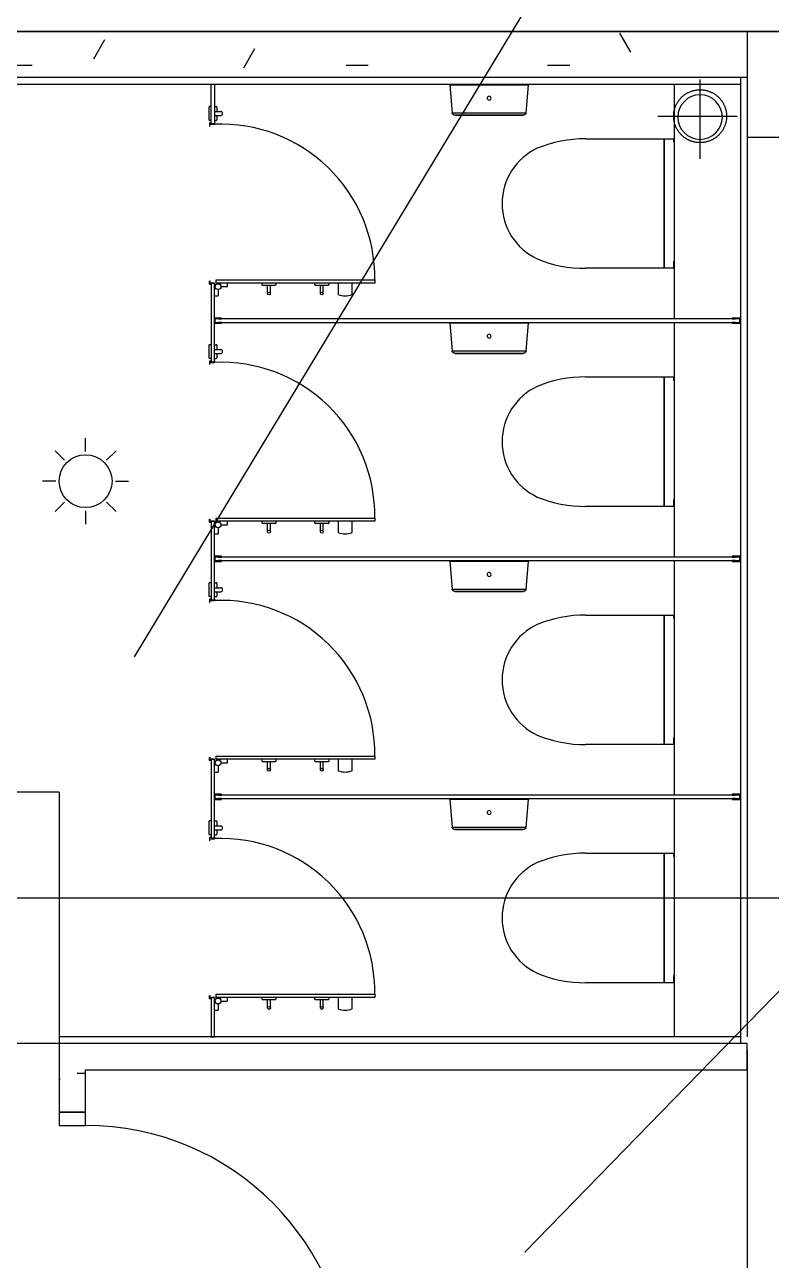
# Model space of a CAD drawing. Header units: millimetres. Extents: x -20146070 to 165023, y -3349561 to 35447.
# Drawn here: x 19106 to 21928, y -18995 to -14325 of the extents above; entities that cross this region are included whole.
import ezdxf

# ---------------------------------------------------------------- set-up
doc = ezdxf.new("R2010")
doc.units = ezdxf.units.MM
doc.header["$LTSCALE"] = 50
doc.linetypes.add('BLK_2 - 1ST_2ND_STOREY_PLAN$0$IDA - Hidden 065', pattern=[537.5, 375, -162.5])
for name, color, linetype in [('BLK_2 - 1ST_2ND_STOREY_PLAN$0$0-1', 8, 'Continuous'), ('BLK_2 - 1ST_2ND_STOREY_PLAN$0$1599_DB_A_BLK2_HQ_R21- LINKVIEW_BLK2_1ST STOREY Toilet JOH$0$A-_DETA----_ED', 8, 'Continuous'), ('BLK_2 - 1ST_2ND_STOREY_PLAN$0$1599_DB_A_BLK2_HQ_R21- LINKVIEW_BLK2_1ST STOREY Toilet JOH$0$A-_DOOR----_E', 8, 'Continuous'), ('BLK_2 - 1ST_2ND_STOREY_PLAN$0$1599_DB_A_BLK2_HQ_R21- LINKVIEW_BLK2_1ST STOREY Toilet JOH$0$A-_FLORPATT_H-1', 8, 'Continuous'), ('BLK_2 - 1ST_2ND_STOREY_PLAN$0$1599_DB_A_BLK2_HQ_R21- LINKVIEW_BLK2_1ST STOREY Toilet JOH$0$A-_FURT----_E', 8, 'Continuous'), ('BLK_2 - 1ST_2ND_STOREY_PLAN$0$1599_DB_A_BLK2_HQ_R21- LINKVIEW_BLK2_1ST STOREY Toilet JOH$0$M-_SANIFIXR_E', 8, 'Continuous'), ('BLK_2 - 1ST_2ND_STOREY_PLAN$0$1599_DB_A_BLK2_HQ_R21- LINKVIEW_BLK2_1ST STOREY Toilet JOH$0$S-_COLN----_E', 8, 'Continuous'), ('BLK_2 - 1ST_2ND_STOREY_PLAN$0$1599_DB_A_BLK2_HQ_R21- LINKVIEW_BLK2_1ST STOREY Toilet JOH$0$S-_COLN----_E-1', 8, 'Continuous'), ('BLK_2 - 1ST_2ND_STOREY_PLAN$0$A-_DETA----_E-2', 8, 'BLK_2 - 1ST_2ND_STOREY_PLAN$0$IDA - Hidden 065'), ('BLK_2 - 1ST_2ND_STOREY_PLAN$0$A-_DOOR----_E', 8, 'Continuous'), ('BLK_2 - 1ST_2ND_STOREY_PLAN$0$A-_DOOR----_E-1', 8, 'Continuous'), ('BLK_2 - 1ST_2ND_STOREY_PLAN$0$A-_FLOR----_E', 8, 'Continuous'), ('BLK_2 - 1ST_2ND_STOREY_PLAN$0$A-_ROOMNAME_A', 7, 'Continuous'), ('BLK_2 - 1ST_2ND_STOREY_PLAN$0$A-_WALL----_E', 8, 'Continuous'), ('BLK_2 - 1ST_2ND_STOREY_PLAN$0$A-_WALLPRTN_E-1', 8, 'Continuous'), ('BLK_2 - 1ST_2ND_STOREY_PLAN$0$M-_WATR----_E', 8, 'Continuous'), ('BLK_2 - 1ST_2ND_STOREY_PLAN$0$M-_WATR----_E-1', 8, 'Continuous'), ('BLK_2 - 1ST_2ND_STOREY_PLAN$0$S-_COLN----_E-1', 8, 'Continuous'), ('BLK_2 - 1ST_2ND_STOREY_PLAN$0$SCREEN ANNOTATION', 8, 'Continuous'), ('NW_GRID LINE', 8, 'Continuous')]:
    doc.layers.add(name, color=color, linetype=linetype)
pattern_1 = [(0, (0, 0), (1016, 254), [83.82, -678.18, 83.82, -678.18, -4064]), (0, (0, 0), (1016, 254), [-1524, 83.82, -1440.18, 83.82, -678.18, -1778]), (0, (0, 0), (1016, 254), [-3810, 83.82, -424.18, 83.82, -1186.18]), (120, (381, 127), (-727.9705, 752.8818), [83.82, -678.18, 83.82, -678.18, -4064]), (120, (381, 127), (-727.9705, 752.8818), [-1524, 83.82, -1440.18, 83.82, -678.18, -1778]), (120, (381, 127), (-727.9705, 752.8818), [-3810, 83.82, -424.18, 83.82, -1186.18]), (240, (508, 635), (-288.0295, -1006.8818), [83.82, -678.18, 83.82, -678.18, -4064]), (240, (508, 635), (-288.0295, -1006.8818), [-1524, 83.82, -1440.18, 83.82, -678.18, -1778]), (240, (508, 635), (-288.0295, -1006.8818), [-3810, 83.82, -424.18, 83.82, -1186.18])]
pattern_2 = [(270, (8895.7, -18074.66), (300, 2e-14), []), (0, (8895.7, -18074.66), (0, 300), [])]

# ---------------------------------------------------------------- blocks, each defined once
blk = doc.blocks.new('BLK_2 - 1ST_2ND_STOREY_PLAN$0$IDA - F - Single - Swing - 1100L X 2200H - B2-TD01-3240950-BLK 2 1ST STOREY PLAN')
at = {"layer": 'BLK_2 - 1ST_2ND_STOREY_PLAN$0$A-_DOOR----_E'}
for p, q in [((500, 1050), (450, 1050)), ((450, 1050), (450, 50)), ((500, 50), (500, 1050)), ((-500, 50), (-550, 50)), ((-550, 50), (-550, -50)), ((-500, -50), (-500, 50)), ((450, 50), (500, 50)), ((550, 50), (500, 50)), ((500, 50), (500, -50)), ((550, -50), (550, 50)), ((-550, -50), (-500, -50)), ((500, -50), (550, -50))]:
    blk.add_line(p, q, dxfattribs=at)
blk.add_arc((500, 50), 1000, 90, 180, dxfattribs=at)
blk = doc.blocks.new('BLK_2 - 1ST_2ND_STOREY_PLAN$0$1599_DB_A_BLK2_HQ_R21_rvt-1-BLK 2 1ST STOREY PLAN')
at = {"layer": 'BLK_2 - 1ST_2ND_STOREY_PLAN$0$A-_FLOR----_E'}
blk.add_line((-124236.4, -57077.4), (-117036.4, -57077.4), dxfattribs=at)
at = {"layer": 'BLK_2 - 1ST_2ND_STOREY_PLAN$0$A-_WALL----_E'}
blk.add_line((-117236.4, -57077.4), (-120336.4, -57077.4), dxfattribs=at)
at = {"layer": 'BLK_2 - 1ST_2ND_STOREY_PLAN$0$A-_WALLPRTN_E-1'}
for p, q in [((-122936.4, -59952.4), (-122936.4, -61162.4)), ((-120336.4, -60927.4), (-120336.4, -62362.4)), ((-122836.4, -61162.4), (-122836.4, -61002.4)), ((-122936.4, -61162.4), (-122836.4, -61162.4))]:
    blk.add_line(p, q, dxfattribs=at)
at = {"layer": 'BLK_2 - 1ST_2ND_STOREY_PLAN$0$S-_COLN----_E-1'}
blk.add_line((-122936.4, -59952.4), (-125036.4, -59952.4), dxfattribs=at)
at = {"layer": 'BLK_2 - 1ST_2ND_STOREY_PLAN$0$A-_DOOR----_E-1', "rotation": 270}
blk.add_blockref('BLK_2 - 1ST_2ND_STOREY_PLAN$0$IDA - F - Single - Swing - 1100L X 2200H - B2-TD01-3240950-BLK 2 1ST STOREY PLAN', (-122886.4, -61712.4), dxfattribs=at)
blk = doc.blocks.new('BLK_2 - 1ST_2ND_STOREY_PLAN$0$1599_DB_A_BLK2_HQ_R21- LINKVIEW_BLK2_1ST STOREY Toilet JOH$0$IDA - Rectangle Column - 200W X 400D-3769329-LINKVIEW_BLK2_1ST STOREY')
at = {"layer": 'BLK_2 - 1ST_2ND_STOREY_PLAN$0$1599_DB_A_BLK2_HQ_R21- LINKVIEW_BLK2_1ST STOREY Toilet JOH$0$S-_COLN----_E'}
h = blk.add_hatch(dxfattribs=at)
h.set_pattern_fill('FP_9', color=256, style=0, pattern_type=2)
h.set_pattern_definition([(50, (-11070.7, 14549.7), (1821.84, -159.39), [190.5, -2095.5]), (355, (-11070.7, 14549.7), (-352.43, 1910.57), [152.4, -1676.4]), (100.451, (-10918.9, 14536.4), (1469.43, 1751.17), [161.9, -1780.9]), (46.184, (-11070.7, 15057.7), (2710.8, -420.43), [285.75, -3143.25]), (96.636, (-10844.8, 15022.6), (2374.03, 2474.28), [242.85, -2671.35]), (351.184, (-11070.7, 15057.7), (2374.05, 2474.25), [228.6, -2514.6]), (21, (-10816.7, 14930.7), (1516.14, -1022.65), [190.5, -2095.5]), (326, (-10816.7, 14930.7), (618.02, 1841.88), [152.4, -1676.4]), (71.451, (-10690.4, 14845.4), (2134.17, 819.21), [161.9, -1780.9]), (37.5, (-11070.7, 14549.66), (30.886, 845.55), [83.82, -1572.26, 83.82, -1617.98, -1682.75]), (37.5, (-11070.7, 14549.66), (30.886, 845.55), [-3357.88, 83.82, -1598.93]), (7.5, (-11070.7, 14549.7), (668.197, 1001.806), [83.82, -886.46, 83.82, -1534.16, -641.35]), (7.5, (-11070.7, 14549.7), (668.197, 1001.806), [-2588.26, 83.82, -557.53]), (327.5, (-11637.1, 14549.66), (1355.91, -57.29), [83.82, -551.18, 83.82, -1897.38, -2628.9]), (327.5, (-11637.1, 14549.66), (1355.91, -57.29), [-2616.2, 83.82, -2545.08]), (317.5, (-11891.1, 14549.7), (1481.29, 254.27), [83.82, -741.68, 83.82, -1231.9, -1866.9]), (317.5, (-11891.1, 14549.7), (1481.29, 254.27), [-2141.22, 83.82, -1783.08])])
h.paths.add_polyline_path([(-100, -200), (100, -200), (100, 200), (-100, 200), (-100, 95.2)], flags=0)
at = {"layer": 'BLK_2 - 1ST_2ND_STOREY_PLAN$0$1599_DB_A_BLK2_HQ_R21- LINKVIEW_BLK2_1ST STOREY Toilet JOH$0$S-_COLN----_E-1'}
for p, q in [((100, 200), (-100, 200)), ((-100, 200), (-100, -200)), ((100, -200), (100, 200)), ((-100, -200), (100, -200))]:
    blk.add_line(p, q, dxfattribs=at)
blk = doc.blocks.new('BLK_2 - 1ST_2ND_STOREY_PLAN$0$1599_DB_A_BLK2_HQ_R21- LINKVIEW_BLK2_1ST STOREY Toilet JOH$0$IDA - Toilet Roll Holder - Jumbo - IDA - Toilet Roll Holder - Jumbo-2957443-LINKVIEW_BLK2_1ST STOREY')
at = {"layer": 'BLK_2 - 1ST_2ND_STOREY_PLAN$0$1599_DB_A_BLK2_HQ_R21- LINKVIEW_BLK2_1ST STOREY Toilet JOH$0$A-_FURT----_E'}
for p, q in [((-139.5, 107.9), (-148.7, 3.5)), ((0, 107.9), (-138.1, 107.9)), ((138.1, 107.9), (0, 107.9)), ((148.7, 3.5), (139.5, 107.9)), ((-148.7, 3.5), (-152.2, 0)), ((-147.2, 3.5), (0, 3.5)), ((0, 3.5), (147.2, 3.5)), ((152.2, 0), (148.7, 3.5))]:
    blk.add_line(p, q, dxfattribs=at)
for points in [[(-139.5, 107.9), (-139.5, 108.4), (-139.4, 108.8), (-139.2, 109.2), (-139.1, 109.6), (-138.9, 110.1), (-138.8, 110.5), (-138.6, 110.9), (-138.4, 111.2), (-138.2, 111.6), (-137.9, 112), (-137.7, 112.4), (-137.4, 112.7), (-137.2, 113.1), (-136.9, 113.4), (-136.6, 113.7), (-136.3, 114), (-135.9, 114.3), (-135.6, 114.6), (-135.3, 114.9), (-134.9, 115.1), (-134.5, 115.3), (-134.2, 115.6), (-133.8, 115.8), (-133.4, 116), (-133, 116.2), (-132.6, 116.3), (-132.2, 116.5), (-131.7, 116.6), (-131.3, 116.7), (-130.9, 116.8), (-130.5, 116.9), (-130, 116.9), (-129.6, 117), (-129.1, 117), (-128.8, 117)], [(0, 117), (-5.1, 117), (-10.3, 117), (-15.4, 117), (-20.5, 117), (-25.6, 117), (-30.6, 117), (-35.6, 117), (-40.5, 117), (-45.4, 117), (-50.1, 117), (-54.8, 117), (-59.5, 117), (-64, 117), (-68.4, 117), (-72.7, 117), (-76.9, 117), (-81, 117), (-84.9, 117), (-88.7, 117), (-92.4, 117), (-95.9, 117), (-99.2, 117), (-102.4, 117), (-105.5, 117), (-108.3, 117), (-111, 117), (-113.6, 117), (-115.9, 117), (-118, 117), (-120, 117), (-121.8, 117), (-123.3, 117), (-124.7, 117), (-125.9, 117), (-126.9, 117), (-127.7, 117), (-128.2, 117), (-128.6, 117), (-128.7, 117), (-128.8, 117)], [(-128.8, 117), (-128.6, 117), (-128.3, 117), (-127.8, 117), (-127.1, 117), (-126.2, 117), (-125.1, 117), (-123.7, 117), (-122.2, 117), (-120.5, 117), (-118.6, 117), (-116.5, 117), (-114.2, 117), (-111.7, 117), (-109.1, 117), (-106.3, 117), (-103.3, 117), (-100.1, 117), (-96.8, 117), (-93.3, 117), (-89.7, 117), (-85.9, 117), (-82, 117), (-78, 117), (-73.8, 117), (-69.6, 117), (-65.2, 117), (-60.7, 117), (-56.1, 117), (-51.4, 117), (-46.7, 117), (-41.8, 117), (-36.9, 117), (-32, 117), (-26.9, 117), (-21.9, 117), (-16.8, 117), (-11.7, 117), (-6.5, 117), (-1.4, 117), (0, 117)], [(0, 117), (5.1, 117), (10.3, 117), (15.4, 117), (20.5, 117), (25.6, 117), (30.6, 117), (35.6, 117), (40.5, 117), (45.4, 117), (50.1, 117), (54.8, 117), (59.5, 117), (64, 117), (68.4, 117), (72.7, 117), (76.9, 117), (81, 117), (84.9, 117), (88.7, 117), (92.4, 117), (95.9, 117), (99.2, 117), (102.4, 117), (105.5, 117), (108.3, 117), (111, 117), (113.6, 117), (115.9, 117), (118, 117), (120, 117), (121.8, 117), (123.3, 117), (124.7, 117), (125.9, 117), (126.9, 117), (127.7, 117), (128.2, 117), (128.6, 117), (128.7, 117), (128.8, 117)], [(128.8, 117), (128.6, 117), (128.3, 117), (127.8, 117), (127.1, 117), (126.2, 117), (125.1, 117), (123.7, 117), (122.2, 117), (120.5, 117), (118.6, 117), (116.5, 117), (114.2, 117), (111.7, 117), (109.1, 117), (106.3, 117), (103.3, 117), (100.1, 117), (96.8, 117), (93.3, 117), (89.7, 117), (85.9, 117), (82, 117), (78, 117), (73.8, 117), (69.6, 117), (65.2, 117), (60.7, 117), (56.1, 117), (51.4, 117), (46.7, 117), (41.8, 117), (36.9, 117), (32, 117), (26.9, 117), (21.9, 117), (16.8, 117), (11.7, 117), (6.5, 117), (1.4, 117), (0, 117)], [(128.8, 117), (129.2, 117), (129.6, 117), (130.1, 116.9), (130.5, 116.9), (130.9, 116.8), (131.4, 116.7), (131.8, 116.6), (132.2, 116.4), (132.6, 116.3), (133, 116.1), (133.4, 116), (133.8, 115.8), (134.2, 115.6), (134.6, 115.3), (134.9, 115.1), (135.3, 114.8), (135.6, 114.6), (136, 114.3), (136.3, 114), (136.6, 113.7), (136.9, 113.4), (137.2, 113), (137.5, 112.7), (137.7, 112.3), (138, 112), (138.2, 111.6), (138.4, 111.2), (138.6, 110.8), (138.8, 110.4), (139, 110), (139.1, 109.6), (139.2, 109.2), (139.4, 108.8), (139.5, 108.3), (139.5, 107.9)]]:
    blk.add_lwpolyline(points, dxfattribs=at)
for start, end in [(360, 180), (180, 360)]:
    blk.add_arc((0, 52.6), 7.38, start, end, dxfattribs=at)
blk = doc.blocks.new('BLK_2 - 1ST_2ND_STOREY_PLAN$0$1599_DB_A_BLK2_HQ_R21- LINKVIEW_BLK2_1ST STOREY Toilet JOH$0$IDA - WC - Floor Mount wo Tank - MS980CMG-2979465-LINKVIEW_BLK2_1ST STOREY')
at = {"layer": 'BLK_2 - 1ST_2ND_STOREY_PLAN$0$1599_DB_A_BLK2_HQ_R21- LINKVIEW_BLK2_1ST STOREY Toilet JOH$0$M-_SANIFIXR_E'}
for p, q in [((-245.6, -340.1), (-245.6, -8.1)), ((243.7, -8.1), (243.7, -340.1)), ((-244.4, -304.5), (-244.4, -305.3)), ((243.1, -304.5), (-244.4, -304.5)), ((-244.4, -305.3), (243.1, -305.3)), ((243.1, -305.3), (243.1, -304.5)), ((-220.3, -340.1), (-245.6, -340.1)), ((-220.3, -343.3), (-220.3, -340.1)), ((232.2, -340.1), (232.2, -343.3)), ((243.7, -340.1), (232.2, -340.1))]:
    blk.add_line(p, q, dxfattribs=at)
for centre, radius, start, end in [((-0.9, 77.1), 230.7, 24.9793, 155.0207), ((224.9, -4.8), 470.5, 157.5961, 180.3984), ((-226.8, -4.8), 470.5, 359.6016, 22.4039)]:
    blk.add_arc(centre, radius, start, end, dxfattribs=at)
blk = doc.blocks.new('BLK_2 - 1ST_2ND_STOREY_PLAN$0$1599_DB_A_BLK2_HQ_R21- LINKVIEW_BLK2_1ST STOREY Toilet JOH$0$IDA - F - Single - Swing - 1100L X 2200H - B2-TD01-3240950-LINKVIEW_BLK2_1ST STOREY')
at = {"layer": 'BLK_2 - 1ST_2ND_STOREY_PLAN$0$1599_DB_A_BLK2_HQ_R21- LINKVIEW_BLK2_1ST STOREY Toilet JOH$0$A-_DOOR----_E'}
for p, q in [((500, 1050), (450, 1050)), ((450, 1050), (450, 50)), ((500, 50), (500, 1050)), ((-500, 50), (-550, 50)), ((-500, -50), (-500, 50)), ((450, 50), (500, 50)), ((550, 50), (500, 50)), ((500, 50), (500, -50)), ((-550, -50), (-500, -50)), ((500, -50), (550, -50))]:
    blk.add_line(p, q, dxfattribs=at)
blk.add_arc((500, 50), 1000, 90, 180, dxfattribs=at)
blk = doc.blocks.new('BLK_2 - 1ST_2ND_STOREY_PLAN$0$1599_DB_A_BLK2_HQ_R21- LINKVIEW_BLK2_1ST STOREY Toilet JOH$0$IDA - Strobe Light - IDA - Strobe Light-3509615-LINKVIEW_BLK2_1ST STOREY')
at = {"layer": 'BLK_2 - 1ST_2ND_STOREY_PLAN$0$1599_DB_A_BLK2_HQ_R21- LINKVIEW_BLK2_1ST STOREY Toilet JOH$0$A-_DETA----_ED'}
for p, q in [((0, 312.5), (0, 362.5)), ((-79.5, 279.5), (-114.9, 314.9)), ((79.5, 279.5), (114.9, 314.9)), ((-112.5, 200), (-162.5, 200)), ((112.5, 200), (162.5, 200)), ((-79.5, 120.5), (-114.9, 85.1)), ((79.5, 120.5), (114.9, 85.1)), ((0, 87.5), (0, 37.5))]:
    blk.add_line(p, q, dxfattribs=at)
blk.add_circle((0, 200), 100, dxfattribs=at)
blk = doc.blocks.new('BLK_2 - 1ST_2ND_STOREY_PLAN$0$U CH (NEW)')
at = {"layer": 'BLK_2 - 1ST_2ND_STOREY_PLAN$0$1599_DB_A_BLK2_HQ_R21- LINKVIEW_BLK2_1ST STOREY Toilet JOH$0$S-_COLN----_E'}
for p, q in [((-124299, -277855.6), (-124324.3, -277855.6)), ((-124324.3, -277857.1), (-124324.3, -277855.6)), ((-124324.3, -277857.1), (-124322.8, -277859.1)), ((-124321.3, -277857.1), (-124311.3, -277857.1)), ((-124321.3, -277874.1), (-124321.3, -277857.1)), ((-124311.3, -277857.1), (-124309.3, -277859.1)), ((-124322.8, -277872.1), (-124324.3, -277874.1)), ((-124324.3, -277874.1), (-124324.3, -277875.6)), ((-124324.3, -277875.6), (-124299, -277875.6)), ((-124322.8, -277859.1), (-124322.8, -277872.1)), ((-124311.3, -277874.1), (-124321.3, -277874.1)), ((-124309.3, -277872.1), (-124311.3, -277874.1)), ((-124309.3, -277859.1), (-124299, -277859.1)), ((-124299, -277872.1), (-124309.3, -277872.1))]:
    blk.add_line(p, q, dxfattribs=at)
for centre, start, end in [((-124299, -277857.3), 0, 90), ((-124299, -277857.3), 270, 0), ((-124299, -277873.8), 0, 90), ((-124299, -277873.8), 270, 0)]:
    blk.add_arc(centre, 1.75, start, end, dxfattribs=at)
blk = doc.blocks.new('BLK_2 - 1ST_2ND_STOREY_PLAN$0$2 hook door')
for p, q in [((25045.5, -16829.2), (25045.5, -16872.2)), ((25097.5, -16872.2), (25097.5, -16829.2)), ((25154.1, -16832.7), (25154.1, -16863.2)), ((25165.1, -16832.7), (25165.1, -16863.2)), ((25354.1, -16832.7), (25354.1, -16863.2)), ((25365.1, -16832.7), (25365.1, -16863.2)), ((25133.6, -16872.2), (25133.6, -16865.2)), ((25135.6, -16863.2), (25183.6, -16863.2)), ((25185.6, -16865.2), (25185.6, -16872.2)), ((25333.6, -16872.2), (25333.6, -16865.2)), ((25335.6, -16863.2), (25383.6, -16863.2)), ((25385.6, -16865.2), (25385.6, -16872.2)), ((25565.5, -17505.7), (25542, -17505.7)), ((25556.5, -17505.7), (25556.5, -17489.2)), ((25565.5, -17487.2), (25558.5, -17487.2)), ((25577.5, -17487.2), (25584.5, -17487.2)), ((25586.5, -17537.2), (25586.5, -17489.2)), ((25565.5, -17520.7), (25542, -17520.7)), ((25556.5, -17537.2), (25556.5, -17520.7)), ((25565.5, -17539.2), (25558.5, -17539.2)), ((25577.5, -17539.2), (25584.5, -17539.2))]:
    blk.add_line(p, q)
for points in [[(25552, -16847.7), (25552, -16824.7, -0.414214), (25554, -16822.7), (25565.5, -16822.7), (25565.5, -16850.2), (25563.1, -16850.2), (25563.1, -16858.7)], [(25541, -16858.7), (25518, -16858.7, 0.414214), (25516, -16860.7), (25516, -16872.2), (25543.5, -16872.2), (25543.5, -16869.8), (25552, -16869.8)]]:
    blk.add_lwpolyline(points, format="xyb")
blk.add_lwpolyline([(25559.6, -16884.2), (24959.6, -16884.2), (24959.6, -16872.2), (25559.6, -16872.2)], close=True)
for points in [[(25584.8, -16878.2, -0.291473), (25583.6, -16880, -1), (25583.1, -16878.9, 0.291473), (25583.6, -16878.2), (25583.6, -16870.5, 0.350085), (25581.8, -16869.2, 1), (25581.8, -16871.7), (25581.8, -16872.2), (25565.3, -16872.2, -0.414214), (25564.8, -16871.7), (25564.8, -16868.2, -0.327538), (25565.5, -16867.2), (25565.5, -16871), (25577.5, -16871), (25577.5, -16868.2, -0.414214), (25578.5, -16867.2), (25581.8, -16867.2, -0.414214), (25584.8, -16870.2)], [(25584.8, -17466.4, 0.291473), (25583.6, -17464.5, 1), (25583.1, -17465.6, -0.291473), (25583.6, -17466.4), (25583.6, -17474.1, -0.350085), (25581.8, -17475.4, -1), (25581.8, -17472.9), (25581.8, -17472.4), (25565.3, -17472.4, 0.414214), (25564.8, -17472.9), (25564.8, -17476.4, 0.327538), (25565.5, -17477.4), (25565.5, -17473.6), (25577.5, -17473.6), (25577.5, -17476.4, 0.414214), (25578.5, -17477.4), (25581.8, -17477.4, 0.414214), (25584.8, -17474.4)]]:
    blk.add_lwpolyline(points, format="xyb", close=True)
for centre, radius in [((25159.6, -16832.7), 5.5), ((25359.6, -16832.7), 5.5), ((25552, -16858.7), 11)]:
    blk.add_circle(centre, radius)
for centre, radius, start, end in [((25071.5, -16894.3), 70.1, 68.2289, 111.7711), ((25135.6, -16865.2), 2, 90, 180), ((25183.6, -16865.2), 2, 0, 90), ((25335.6, -16865.2), 2, 90, 180), ((25383.6, -16865.2), 2, 0, 90), ((25542, -17513.2), 7.5, 90, 270), ((25558.5, -17489.2), 2, 90, 180), ((25584.5, -17489.2), 2, 0, 90), ((25558.5, -17537.2), 2, 180, 270), ((25584.5, -17537.2), 2, 270, 0)]:
    blk.add_arc(centre, radius, start, end)
at = {"ltscale": 10}
blk.add_arc((25540.3, -16892.1), 580.8, 179.2194, 272.5231, dxfattribs=at)
blk = doc.blocks.new('BLK_2 - 1ST_2ND_STOREY_PLAN$0$1599_DB_A_BLK2_HQ_R21- LINKVIEW_BLK2_1ST STOREY Toilet JOH')
at = {"layer": 'BLK_2 - 1ST_2ND_STOREY_PLAN$0$1599_DB_A_BLK2_HQ_R21- LINKVIEW_BLK2_1ST STOREY Toilet JOH$0$A-_FLORPATT_H-1'}
h = blk.add_hatch(dxfattribs=at)
h.set_pattern_fill('FP_4', color=256, style=0, pattern_type=2)
h.set_pattern_definition(pattern_2)
h.paths.add_polyline_path([(8962.2, -14474.7), (8942.2, -14474.7), (8945.7, -14494.7), (8945.7, -14477.7), (8958.7, -14477.7), (8960.7, -14500.5), (8960.7, -14492.7)], flags=0)
h = blk.add_hatch(dxfattribs=at)
h.set_pattern_fill('FP_4', color=256, style=0, pattern_type=2)
h.set_pattern_definition(pattern_2)
h.paths.add_polyline_path([(8962.2, -15344.4), (8958.7, -15358.2), (8960.7, -15356.7), (8962.2, -15344.7)], flags=0)
h = blk.add_hatch(dxfattribs=at)
h.set_pattern_fill('FP_4', color=256, style=0, pattern_type=2)
h.set_pattern_definition(pattern_2)
h.paths.add_polyline_path([(8989, -15358.2), (8966.4, -15358.8), (8962.2, -15359.7), (8962.2, -15361.7), (8984.6, -15359.7)], flags=0)
h = blk.add_hatch(dxfattribs=at)
h.set_pattern_fill('FP_4', color=256, style=0, pattern_type=2)
h.set_pattern_definition(pattern_2)
h.paths.add_polyline_path([(8962.2, -15404.9), (8961.7, -15380.7), (8960.7, -15378.2), (8958.7, -15378.2), (8960.7, -15400.5), (8962.1, -15404.7)], flags=0)
h = blk.add_hatch(dxfattribs=at)
h.set_pattern_fill('FP_4', color=256, style=0, pattern_type=2)
h.set_pattern_definition(pattern_2)
h.paths.add_polyline_path([(8989, -15378.2), (8970.7, -15374.7), (8962.2, -15376.7), (8962.5, -15377.8), (8978.7, -15376.9)], flags=0)
h = blk.add_hatch(dxfattribs=at)
h.set_pattern_fill('FP_4', color=256, style=0, pattern_type=2)
h.set_pattern_definition(pattern_2)
h.paths.add_polyline_path([(8962.2, -16244.4), (8958.7, -16258.2), (8960.7, -16256.7), (8962.2, -16244.7)], flags=0)
h = blk.add_hatch(dxfattribs=at)
h.set_pattern_fill('FP_4', color=256, style=0, pattern_type=2)
h.set_pattern_definition(pattern_2)
h.paths.add_polyline_path([(8962.2, -16304.9), (8961.7, -16280.7), (8960.7, -16278.2), (8958.7, -16278.2), (8960.7, -16300.5), (8962.1, -16304.7)], flags=0)
h = blk.add_hatch(dxfattribs=at)
h.set_pattern_fill('FP_4', color=256, style=0, pattern_type=2)
h.set_pattern_definition(pattern_2)
h.paths.add_polyline_path([(8989, -16258.2), (8966.4, -16258.8), (8962.2, -16259.7), (8962.2, -16261.7), (8984.6, -16259.7)], flags=0)
h = blk.add_hatch(dxfattribs=at)
h.set_pattern_fill('FP_4', color=256, style=0, pattern_type=2)
h.set_pattern_definition(pattern_2)
h.paths.add_polyline_path([(8989, -16278.2), (8972.2, -16274.7), (8962.2, -16276.7), (8962.2, -16277.9), (8978.7, -16276.9)], flags=0)
h = blk.add_hatch(dxfattribs=at)
h.set_pattern_fill('FP_4', color=256, style=0, pattern_type=2)
h.set_pattern_definition(pattern_2)
h.paths.add_polyline_path([(8962.2, -17144.4), (8958.7, -17158.2), (8960.7, -17156.7), (8962.2, -17144.7)], flags=0)
h = blk.add_hatch(dxfattribs=at)
h.set_pattern_fill('FP_4', color=256, style=0, pattern_type=2)
h.set_pattern_definition(pattern_2)
h.paths.add_polyline_path([(8962.2, -17204.9), (8961.7, -17180.7), (8960.7, -17178.2), (8958.7, -17178.2), (8960.7, -17200.5), (8962.1, -17204.7)], flags=0)
h = blk.add_hatch(dxfattribs=at)
h.set_pattern_fill('FP_4', color=256, style=0, pattern_type=2)
h.set_pattern_definition(pattern_2)
h.paths.add_polyline_path([(8989, -17158.2), (8966.4, -17158.8), (8962.2, -17159.7), (8962.2, -17161.7), (8984.6, -17159.7)], flags=0)
h = blk.add_hatch(dxfattribs=at)
h.set_pattern_fill('FP_4', color=256, style=0, pattern_type=2)
h.set_pattern_definition(pattern_2)
h.paths.add_polyline_path([(8989, -17178.2), (8972.2, -17174.7), (8962.2, -17176.7), (8962.2, -17177.9), (8978.7, -17176.9)], flags=0)
at = {"layer": 'BLK_2 - 1ST_2ND_STOREY_PLAN$0$1599_DB_A_BLK2_HQ_R21- LINKVIEW_BLK2_1ST STOREY Toilet JOH$0$S-_COLN----_E'}
h = blk.add_hatch(dxfattribs=at)
h.set_pattern_fill('FP_2', color=256, style=0, pattern_type=2)
h.set_pattern_definition(pattern_1)
h.paths.add_polyline_path([(6871.3, -14524.7), (10970.7, -14524.7), (10970.7, -14349.7), (6871.3, -14349.7)])
h = blk.add_hatch(dxfattribs=at)
h.set_pattern_fill('FP_2', color=256, style=0, pattern_type=2)
h.set_pattern_definition([(0, (0, -75), (1016, 254), [83.82, -678.18, 83.82, -678.18, -4064]), (0, (0, -75), (1016, 254), [-1524, 83.82, -1440.18, 83.82, -678.18, -1778]), (0, (0, -75), (1016, 254), [-3810, 83.82, -424.18, 83.82, -1186.18]), (120, (381, 52), (-727.9705, 752.8818), [83.82, -678.18, 83.82, -678.18, -4064]), (120, (381, 52), (-727.9705, 752.8818), [-1524, 83.82, -1440.18, 83.82, -678.18, -1778]), (120, (381, 52), (-727.9705, 752.8818), [-3810, 83.82, -424.18, 83.82, -1186.18]), (240, (508, 560), (-288.0295, -1006.8818), [83.82, -678.18, 83.82, -678.18, -4064]), (240, (508, 560), (-288.0295, -1006.8818), [-1524, 83.82, -1440.18, 83.82, -678.18, -1778]), (240, (508, 560), (-288.0295, -1006.8818), [-3810, 83.82, -424.18, 83.82, -1186.18])])
h.paths.add_polyline_path([(10970.7, -18274.7), (10970.7, -18174.7), (8320.7, -18174.7), (8320.7, -18212.2), (8295.7, -18212.2), (8295.7, -18274.7), (10677.2, -18274.7)], flags=0)
h = blk.add_hatch(dxfattribs=at)
h.set_pattern_fill('FP_2', color=256, style=0, pattern_type=2)
h.set_pattern_definition(pattern_1)
h.paths.add_polyline_path([(8370.7, -18434.7), (8470.7, -18434.7), (8470.7, -18199.7), (8370.7, -18199.7), (8370.7, -18291.2)], flags=0)
for p, q in [((10970.7, -14349.7), (7070.7, -14349.7)), ((10970.7, -14524.7), (6870.7, -14524.7)), ((7145.7, -14549.7), (10945.7, -14549.7)), ((10695.7, -14549.7), (10695.7, -15436.7)), ((10945.7, -14524.7), (10945.7, -14549.7)), ((10945.7, -14549.7), (10945.7, -18149.7)), ((10970.7, -14749.7), (10970.7, -18149.7)), ((10942.7, -15436.7), (8961.7, -15436.7)), ((8961.7, -15449.7), (10942.7, -15449.7)), ((10695.7, -15449.7), (10695.7, -16336.7)), ((10945.7, -15433.2), (10915.5, -15433.2)), ((10915.5, -15436.7), (10925.7, -15436.7)), ((10925.7, -15449.7), (10915.5, -15449.7)), ((10915.5, -15453.2), (10945.7, -15453.2)), ((10925.7, -15436.7), (10927.7, -15434.7)), ((10927.7, -15451.7), (10925.7, -15449.7)), ((10927.7, -15434.7), (10942.7, -15434.7)), ((10942.7, -15451.7), (10927.7, -15451.7)), ((10942.7, -15434.7), (10942.7, -15451.7)), ((10942.7, -15449.7), (10942.7, -15436.7)), ((10944.2, -15436.7), (10945.7, -15434.7)), ((10944.2, -15449.7), (10944.2, -15436.7)), ((10945.7, -15451.7), (10944.2, -15449.7)), ((10945.7, -15434.7), (10945.7, -15433.2)), ((10945.7, -15453.2), (10945.7, -15451.7)), ((10942.7, -16336.7), (8961.7, -16336.7)), ((10945.7, -16333.2), (10915.5, -16333.2)), ((10915.5, -16336.7), (10925.7, -16336.7)), ((10925.7, -16336.7), (10927.7, -16334.7)), ((10927.7, -16334.7), (10942.7, -16334.7)), ((10942.7, -16334.7), (10942.7, -16351.7)), ((10942.7, -16349.7), (10942.7, -16336.7)), ((10944.2, -16336.7), (10945.7, -16334.7)), ((10944.2, -16349.7), (10944.2, -16336.7)), ((10945.7, -16334.7), (10945.7, -16333.2)), ((8961.7, -16349.7), (10942.7, -16349.7)), ((10695.7, -16349.7), (10695.7, -17236.7)), ((10925.7, -16349.7), (10915.5, -16349.7)), ((10915.5, -16353.2), (10945.7, -16353.2)), ((10927.7, -16351.7), (10925.7, -16349.7)), ((10942.7, -16351.7), (10927.7, -16351.7)), ((10945.7, -16351.7), (10944.2, -16349.7)), ((10945.7, -16353.2), (10945.7, -16351.7)), ((10942.7, -17236.7), (8961.7, -17236.7)), ((8961.7, -17249.7), (10942.7, -17249.7)), ((10695.7, -17249.7), (10695.7, -18149.7)), ((10945.7, -17233.2), (10915.5, -17233.2)), ((10915.5, -17236.7), (10925.7, -17236.7)), ((10925.7, -17249.7), (10915.5, -17249.7)), ((10915.5, -17253.2), (10945.7, -17253.2)), ((10925.7, -17236.7), (10927.7, -17234.7)), ((10927.7, -17251.7), (10925.7, -17249.7)), ((10927.7, -17234.7), (10942.7, -17234.7)), ((10942.7, -17251.7), (10927.7, -17251.7)), ((10942.7, -17234.7), (10942.7, -17251.7)), ((10942.7, -17249.7), (10942.7, -17236.7)), ((10944.2, -17236.7), (10945.7, -17234.7)), ((10944.2, -17249.7), (10944.2, -17236.7)), ((10945.7, -17251.7), (10944.2, -17249.7)), ((10945.7, -17234.7), (10945.7, -17233.2)), ((10945.7, -17253.2), (10945.7, -17251.7)), ((8370.7, -18149.7), (8370.7, -18434.7)), ((10945.7, -18149.7), (8370.7, -18149.7)), ((8942.2, -18149.7), (8943.7, -18149.7)), ((8960.7, -18149.7), (8962.2, -18149.7)), ((10945.7, -18149.7), (10945.7, -18174.7)), ((8370.7, -18174.7), (7070.7, -18174.7)), ((10970.7, -18174.7), (8370.7, -18174.7)), ((10970.7, -18274.7), (10970.7, -18174.7)), ((10970.7, -18199.7), (10970.7, -19634.7)), ((8470.7, -18434.7), (8470.7, -18274.7)), ((8470.7, -18274.7), (10970.7, -18274.7)), ((8370.7, -18434.7), (8470.7, -18434.7))]:
    blk.add_line(p, q, dxfattribs=at)
for points in [[(8957.7, -14701.1), (8945.7, -14701.1), (8945.7, -14549.7), (8957.7, -14549.7), (8957.7, -14701.1)], [(8945.7, -15301.1), (8945.7, -15601.1), (8957.7, -15601.1), (8957.7, -15301.1), (8945.7, -15301.1)], [(8945.7, -16201.1), (8945.7, -16501.1), (8957.7, -16501.1), (8957.7, -16201.1), (8945.7, -16201.1)], [(8945.7, -17101.1), (8945.7, -17401.1), (8957.7, -17401.1), (8957.7, -17101.1), (8945.7, -17101.1)], [(8957.7, -18001.1), (8945.7, -18001.1), (8945.7, -18149.7), (8957.7, -18149.7), (8957.7, -18001.1)]]:
    blk.add_lwpolyline(points, dxfattribs=at)
for centre, start, end in [((10915.5, -15434.9), 90, 180), ((10915.5, -15434.9), 180, 270), ((10915.5, -15451.4), 90, 180), ((10915.5, -15451.4), 180, 270), ((10915.5, -16334.9), 90, 180), ((10915.5, -16334.9), 180, 270), ((10915.5, -16351.4), 90, 180), ((10915.5, -16351.4), 180, 270), ((10915.5, -17234.9), 90, 180), ((10915.5, -17234.9), 180, 270), ((10915.5, -17251.4), 90, 180), ((10915.5, -17251.4), 180, 270)]:
    blk.add_arc(centre, 1.75, start, end, dxfattribs=at)
at = {"layer": 'BLK_2 - 1ST_2ND_STOREY_PLAN$0$SCREEN ANNOTATION'}
blk.add_line((8957.7, -15436.7), (8957.7, -15449.7), dxfattribs=at)
at = {"layer": 'BLK_2 - 1ST_2ND_STOREY_PLAN$0$1599_DB_A_BLK2_HQ_R21- LINKVIEW_BLK2_1ST STOREY Toilet JOH$0$S-_COLN----_E'}
for name, p in [('BLK_2 - 1ST_2ND_STOREY_PLAN$0$1599_DB_A_BLK2_HQ_R21- LINKVIEW_BLK2_1ST STOREY Toilet JOH$0$IDA - Rectangle Column - 200W X 400D-3769329-LINKVIEW_BLK2_1ST STOREY', (11070.7, -14549.7)), ('BLK_2 - 1ST_2ND_STOREY_PLAN$0$1599_DB_A_BLK2_HQ_R21- LINKVIEW_BLK2_1ST STOREY Toilet JOH$0$IDA - Strobe Light - IDA - Strobe Light-3509615-LINKVIEW_BLK2_1ST STOREY', (8470.7, -16249.7))]:
    blk.add_blockref(name, p, dxfattribs=at)
for name, p, rotation in [('BLK_2 - 1ST_2ND_STOREY_PLAN$0$1599_DB_A_BLK2_HQ_R21- LINKVIEW_BLK2_1ST STOREY Toilet JOH$0$IDA - Toilet Roll Holder - Jumbo - IDA - Toilet Roll Holder - Jumbo-2957443-LINKVIEW_BLK2_1ST STOREY', (9995.7, -14549.7), 180), ('BLK_2 - 1ST_2ND_STOREY_PLAN$0$2 hook door', (34523.2, -32173.3), 180), ('BLK_2 - 1ST_2ND_STOREY_PLAN$0$1599_DB_A_BLK2_HQ_R21- LINKVIEW_BLK2_1ST STOREY Toilet JOH$0$IDA - WC - Floor Mount wo Tank - MS980CMG-2979465-LINKVIEW_BLK2_1ST STOREY', (10352.4, -14999.7), 90), ('BLK_2 - 1ST_2ND_STOREY_PLAN$0$1599_DB_A_BLK2_HQ_R21- LINKVIEW_BLK2_1ST STOREY Toilet JOH$0$IDA - Toilet Roll Holder - Jumbo - IDA - Toilet Roll Holder - Jumbo-2957443-LINKVIEW_BLK2_1ST STOREY', (9995.7, -15449.7), 180), ('BLK_2 - 1ST_2ND_STOREY_PLAN$0$2 hook door', (34523.2, -33073.3), 180), ('BLK_2 - 1ST_2ND_STOREY_PLAN$0$1599_DB_A_BLK2_HQ_R21- LINKVIEW_BLK2_1ST STOREY Toilet JOH$0$IDA - WC - Floor Mount wo Tank - MS980CMG-2979465-LINKVIEW_BLK2_1ST STOREY', (10352.4, -15899.7), 90), ('BLK_2 - 1ST_2ND_STOREY_PLAN$0$1599_DB_A_BLK2_HQ_R21- LINKVIEW_BLK2_1ST STOREY Toilet JOH$0$IDA - Toilet Roll Holder - Jumbo - IDA - Toilet Roll Holder - Jumbo-2957443-LINKVIEW_BLK2_1ST STOREY', (9995.7, -16349.7), 180), ('BLK_2 - 1ST_2ND_STOREY_PLAN$0$2 hook door', (34523.2, -33973.3), 180), ('BLK_2 - 1ST_2ND_STOREY_PLAN$0$1599_DB_A_BLK2_HQ_R21- LINKVIEW_BLK2_1ST STOREY Toilet JOH$0$IDA - WC - Floor Mount wo Tank - MS980CMG-2979465-LINKVIEW_BLK2_1ST STOREY', (10352.4, -16799.7), 90), ('BLK_2 - 1ST_2ND_STOREY_PLAN$0$1599_DB_A_BLK2_HQ_R21- LINKVIEW_BLK2_1ST STOREY Toilet JOH$0$IDA - Toilet Roll Holder - Jumbo - IDA - Toilet Roll Holder - Jumbo-2957443-LINKVIEW_BLK2_1ST STOREY', (9995.7, -17249.7), 180), ('BLK_2 - 1ST_2ND_STOREY_PLAN$0$2 hook door', (34523.2, -34873.3), 180), ('BLK_2 - 1ST_2ND_STOREY_PLAN$0$1599_DB_A_BLK2_HQ_R21- LINKVIEW_BLK2_1ST STOREY Toilet JOH$0$IDA - WC - Floor Mount wo Tank - MS980CMG-2979465-LINKVIEW_BLK2_1ST STOREY', (10352.4, -17699.7), 90), ('BLK_2 - 1ST_2ND_STOREY_PLAN$0$1599_DB_A_BLK2_HQ_R21- LINKVIEW_BLK2_1ST STOREY Toilet JOH$0$IDA - F - Single - Swing - 1100L X 2200H - B2-TD01-3240950-LINKVIEW_BLK2_1ST STOREY', (8420.7, -18984.7), 270)]:
    blk.add_blockref(name, p, dxfattribs=dict(at, rotation=rotation))
at = {"layer": 'BLK_2 - 1ST_2ND_STOREY_PLAN$0$SCREEN ANNOTATION'}
for p in [(133282, 262422.4), (133282, 261522.4), (133282, 260622.4)]:
    blk.add_blockref('BLK_2 - 1ST_2ND_STOREY_PLAN$0$U CH (NEW)', p, dxfattribs=at)
blk = doc.blocks.new('BLK_2 - 1ST_2ND_STOREY_PLAN')
at = {"layer": 'BLK_2 - 1ST_2ND_STOREY_PLAN$0$A-_DETA----_E-2'}
blk.add_circle((-120514, -57398.1), 100, dxfattribs=at)
at = {"layer": 'BLK_2 - 1ST_2ND_STOREY_PLAN$0$A-_ROOMNAME_A'}
for p, q in [((-122651.7, -59442.1), (-119902.3, -54889.6)), ((-122651.7, -59442.1), (-119902.3, -54889.6)), ((-121176.9, -61692.1), (-119386.2, -59851.2)), ((-121176.9, -61692.1), (-119386.2, -59851.2))]:
    blk.add_line(p, q, dxfattribs=at)
at = {"layer": 'BLK_2 - 1ST_2ND_STOREY_PLAN$0$M-_WATR----_E'}
for p, q in [((-120514.4, -57258.9), (-120514.4, -57558.9)), ((-120673.8, -57398.6), (-120373.8, -57398.6))]:
    blk.add_line(p, q, dxfattribs=at)
at = {"layer": 'BLK_2 - 1ST_2ND_STOREY_PLAN$0$M-_WATR----_E-1'}
for start, end in [(0, 180), (180, 0)]:
    blk.add_arc((-120514, -57401.6), 84.1, start, end, dxfattribs=at)
blk.add_blockref('BLK_2 - 1ST_2ND_STOREY_PLAN$0$1599_DB_A_BLK2_HQ_R21- LINKVIEW_BLK2_1ST STOREY Toilet JOH', (-131307.1, -42727.7))
at = {"layer": 'BLK_2 - 1ST_2ND_STOREY_PLAN$0$0-1'}
blk.add_blockref('BLK_2 - 1ST_2ND_STOREY_PLAN$0$1599_DB_A_BLK2_HQ_R21_rvt-1-BLK 2 1ST STOREY PLAN', (0, 0), dxfattribs=at)

msp = doc.modelspace()

# ---------------------------------------------------------------- linework, layer by layer
at = {"layer": 'NW_GRID LINE'}
msp.add_line((-4794.8, -17624.7), (44738, -17624.7), dxfattribs=at)

# ---------------------------------------------------------------- block references
msp.add_blockref('BLK_2 - 1ST_2ND_STOREY_PLAN', (142172.9, 42727.7), dxfattribs=at)

doc.saveas('drawing.dxf')
